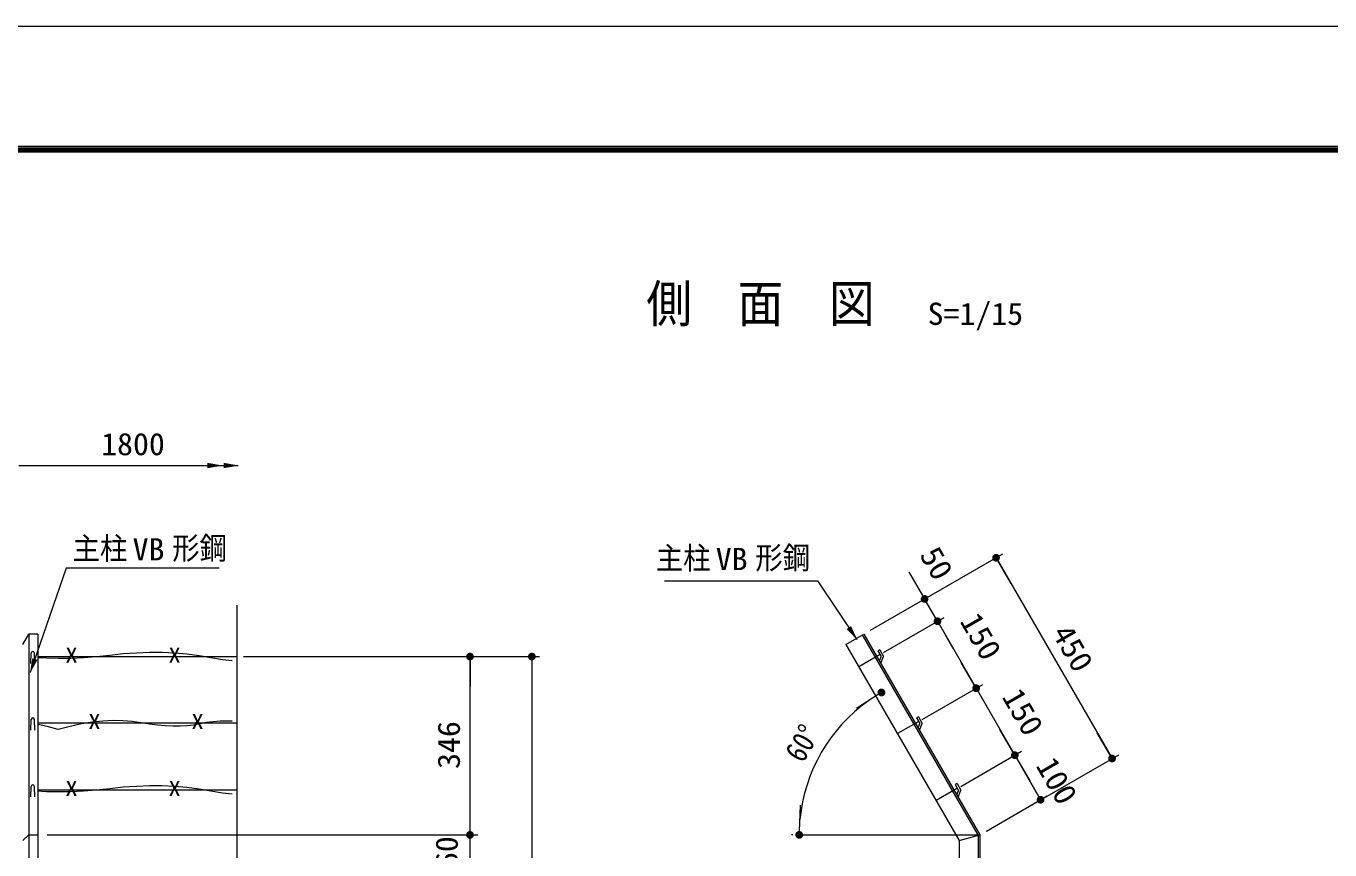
# Model space of a CAD drawing. Units: millimetres at full size. Extents: x -4455 to 4455, y -3150 to 3150.
# Drawn here: x -1412 to 1117, y 1551 to 3150 of the extents above; entities that cross this region are included whole.
import ezdxf
from ezdxf.enums import TextEntityAlignment as Align

# ---------------------------------------------------------------- set-up
doc = ezdxf.new("R2010")
doc.units = ezdxf.units.MM
doc.header["$LTSCALE"] = 20
for name, color, linetype, lineweight in [('0-0_1部材', 3, 'Continuous', 18), ('0-1_6文字', 3, 'Continuous', 18), ('0-2_5寸法', 1, 'Continuous', 18), ('0-3_SUNPOU', 1, 'Continuous', 18), ('0-E_0', 3, 'Continuous', 18), ('1-0_D-TTL', 7, 'Continuous', 18)]:
    doc.layers.add(name, color=color, linetype=linetype, lineweight=lineweight)
doc.styles.add('ＭＳ ゴシック', font='')
doc.styles.get('ＭＳ ゴシック').set_extended_font_data('MS Gothic')

# ---------------------------------------------------------------- blocks, each defined once
blk = doc.blocks.new('M1')
at = {"layer": '0-3_SUNPOU'}
blk.add_line((-5, 0), (-38.58, 0), dxfattribs=at)
for points in [[(0, 0), (-5, 0), (-4.96, 0.63)], [(0, 0), (-4.96, -0.63), (-5, 0)], [(0, 0), (-4.96, 0.63), (-4.84, 1.24)], [(0, 0), (-4.84, -1.24), (-4.96, -0.63)], [(0, 0), (-4.84, 1.24), (-4.65, 1.84)], [(0, 0), (-4.65, -1.84), (-4.84, -1.24)], [(0, 0), (-4.65, 1.84), (-4.38, 2.41)], [(0, 0), (-4.38, -2.41), (-4.65, -1.84)], [(0, 0), (-4.38, 2.41), (-4.05, 2.94)], [(0, 0), (-4.05, -2.94), (-4.38, -2.41)], [(0, 0), (-4.05, 2.94), (-3.64, 3.42)], [(0, 0), (-3.64, -3.42), (-4.05, -2.94)], [(0, 0), (-3.64, 3.42), (-3.19, 3.85)], [(0, 0), (-3.19, -3.85), (-3.64, -3.42)], [(0, 0), (-3.19, 3.85), (-2.68, 4.22)], [(0, 0), (-2.68, -4.22), (-3.19, -3.85)], [(0, 0), (-2.68, 4.22), (-2.13, 4.52)], [(0, 0), (-2.13, -4.52), (-2.68, -4.22)], [(0, 0), (-2.13, 4.52), (-1.55, 4.76)], [(0, 0), (-1.55, -4.76), (-2.13, -4.52)], [(0, 0), (-1.55, 4.76), (-0.94, 4.91)], [(0, 0), (-0.94, -4.91), (-1.55, -4.76)], [(0, 0), (-0.94, 4.91), (-0.31, 4.99)], [(0, 0), (-0.31, -4.99), (-0.94, -4.91)], [(0, 0), (-0.31, 4.99), (0.31, 4.99)], [(0, 0), (0.31, -4.99), (-0.31, -4.99)], [(0, 0), (0.31, 4.99), (0.94, 4.91)], [(0, 0), (0.94, 4.91), (1.55, 4.76)], [(0, 0), (1.55, 4.76), (2.13, 4.52)], [(0, 0), (2.13, 4.52), (2.68, 4.22)], [(0, 0), (2.68, 4.22), (3.19, 3.85)], [(0, 0), (3.19, 3.85), (3.64, 3.42)], [(0, 0), (3.64, 3.42), (4.05, 2.94)], [(0, 0), (4.05, 2.94), (4.38, 2.41)], [(0, 0), (4.38, 2.41), (4.65, 1.84)], [(0, 0), (4.65, 1.84), (4.84, 1.24)], [(0, 0), (4.84, 1.24), (4.96, 0.63)], [(0, 0), (4.96, 0.63), (5, 0)], [(0, 0), (0.94, -4.91), (0.31, -4.99)], [(0, 0), (1.55, -4.76), (0.94, -4.91)], [(0, 0), (2.13, -4.52), (1.55, -4.76)], [(0, 0), (2.68, -4.22), (2.13, -4.52)], [(0, 0), (3.19, -3.85), (2.68, -4.22)], [(0, 0), (3.64, -3.42), (3.19, -3.85)], [(0, 0), (4.05, -2.94), (3.64, -3.42)], [(0, 0), (4.38, -2.41), (4.05, -2.94)], [(0, 0), (4.65, -1.84), (4.38, -2.41)], [(0, 0), (4.84, -1.24), (4.65, -1.84)], [(0, 0), (4.96, -0.63), (4.84, -1.24)], [(0, 0), (5, 0), (4.96, -0.63)]]:
    blk.add_solid(points, dxfattribs=at)

msp = doc.modelspace()

# ---------------------------------------------------------------- linework, layer by layer
at = {"layer": '0-0_1部材', "color": 1}
for p, q in [((316.01, 2064.41), (301.01, 2090.39)), ((226.08, 1977.85), (344, 2045.93)), ((356.01, 1995.13), (331.01, 2038.43)), ((251.08, 1934.55), (369, 2002.63)), ((251.08, 1934.55), (369, 2002.63)), ((356.01, 1995.13), (431.01, 1865.23)), ((371.01, 1969.15), (386.01, 1943.17)), ((-1389.14, 1926.64), (-1002.32, 1926.64)), ((244.55, 1930.78), (203.45, 1907.05)), ((326.08, 1804.65), (444, 1872.73)), ((326.08, 1804.65), (444, 1872.73)), ((431.01, 1865.23), (506.01, 1735.32)), ((-1389.14, 1797.79), (-1002.32, 1797.79)), ((319.55, 1800.88), (278.45, 1777.15)), ((401.08, 1674.74), (519, 1742.82)), ((401.08, 1674.74), (519, 1742.82)), ((506.01, 1735.32), (556.01, 1648.72)), ((394.55, 1670.97), (353.45, 1647.24)), ((-1389.14, 1667.88), (-1002.32, 1667.88)), ((451.08, 1588.14), (569, 1656.22))]:
    msp.add_line(p, q, dxfattribs=at)
at = {"layer": '0-0_1部材', "color": 4}
msp.add_line((-1002.32, 661.79), (-1002.32, 2026.63), dxfattribs=at)
at = {"layer": '0-0_1部材', "color": 7}
for p, q in [((-1418.14, 1950.35), (-1406.64, 1970.35)), ((-1389.14, 1970.35), (-1406.64, 1970.35)), ((-1389.14, 1970.35), (-1389.14, -579.36)), ((178.45, 1950.35), (398.09, 1569.92)), ((210.06, 1968.6), (434.59, 1579.7)), ((243.34, 1917.96), (246.92, 1926.68)), ((243.88, 1939.94), (251.37, 1926.98)), ((245.87, 1913.58), (251.37, 1926.98)), ((318.88, 1810.04), (315.42, 1808.04)), ((315.42, 1808.04), (321.92, 1796.78)), ((318.34, 1788.05), (321.92, 1796.78)), ((318.88, 1810.04), (326.37, 1797.08)), ((320.87, 1783.68), (326.37, 1797.08)), ((393.88, 1680.13), (401.37, 1667.17)), ((393.34, 1658.15), (396.92, 1666.88)), ((395.87, 1653.77), (401.37, 1667.17)), ((-1418.14, 1569.92), (-1406.64, 1580.64)), ((-1406.64, 1580.64), (-1389.14, 1580.64)), ((398.09, 1569.92), (438.09, 1580.64)), ((398.09, 1569.92), (398.09, -579.36)), ((434.59, 1579.7), (434.59, -579.36)), ((438.09, 1580.64), (438.09, -579.36))]:
    msp.add_line(p, q, dxfattribs=at)
at = {"layer": '0-0_1部材'}
msp.add_line((-1406.64, 1970.35), (-1406.64, -579.36), dxfattribs=at)
at = {"layer": '0-0_1部材', "color": 7}
for points in [[(178.45, 1950.35), (213.09, 1970.35), (438.09, 1580.64)], [(243.88, 1939.94), (240.42, 1937.94), (246.92, 1926.68)], [(393.88, 1680.13), (390.42, 1678.13), (396.92, 1666.88)]]:
    msp.add_lwpolyline(points, dxfattribs=at)
at = {"layer": '0-0_1部材', "color": 1}
for points in [[(-1389.14, 1924.99), (-1372.01, 1923.89), (-1348.84, 1923.3), (-1325, 1923.57), (-1300.47, 1924.69), (-1275.27, 1926.68), (-1249.39, 1929.52), (-1223.39, 1932.32), (-1197.81, 1934.15), (-1172.66, 1935.03), (-1147.94, 1934.95), (-1123.64, 1933.91), (-1099.77, 1931.91), (-1076.33, 1928.96), (-1053.31, 1925.04), (-1030.74, 1921.22), (-1011.93, 1918.95)], [(-1011.93, 1801.35), (-1020.76, 1801.55), (-1035.19, 1801.21), (-1048.94, 1800.2), (-1062.02, 1798.52), (-1074.42, 1796.17), (-1086.77, 1793.85), (-1099.68, 1792.27), (-1113.16, 1791.42), (-1127.19, 1791.31), (-1141.78, 1791.94), (-1156.94, 1793.31), (-1172.65, 1795.41), (-1188.93, 1798.25), (-1205.93, 1800.86), (-1223.82, 1802.26), (-1242.59, 1802.46), (-1262.26, 1801.46), (-1282.82, 1799.25), (-1304.26, 1795.84), (-1326.59, 1791.23), (-1349.81, 1785.41)], [(-1349.81, 1785.41), (-1368.16, 1790.43), (-1385.15, 1794.39), (-1389.14, 1795.13)], [(-1389.14, 1666.23), (-1372.01, 1665.13), (-1348.84, 1664.54), (-1325, 1664.81), (-1300.47, 1665.94), (-1275.27, 1667.92), (-1249.39, 1670.77), (-1223.39, 1673.56), (-1197.81, 1675.4), (-1172.66, 1676.28), (-1147.94, 1676.19), (-1123.64, 1675.16), (-1099.77, 1673.16), (-1076.33, 1670.2), (-1053.31, 1666.29), (-1030.74, 1662.47), (-1011.93, 1660.2)]]:
    msp.add_lwpolyline(points, dxfattribs=at)
at = {"layer": '0-1_6文字', "color": 7}
for points in [[(-1037.55, 2098.04), (-1333.83, 2098.04), (-1403.86, 1895.45)], [(-173.57, 2073.58), (123.01, 2073.58), (199.79, 1959.76)]]:
    msp.add_lwpolyline(points, dxfattribs=at)
for points in [[(200.91, 1958.1), (179.81, 1980.06), (188.45, 1985.88)], [(-1404.51, 1893.56), (-1399.64, 1923.62), (-1389.79, 1920.22)]]:
    msp.add_solid(points, dxfattribs=at)
at = {"layer": '0-2_5寸法'}
for p, q in [((-1425.64, 2297.37), (-1032.34, 2297.37)), ((-1061.29, 2297.37), (-1000.8, 2297.37)), ((226.08, 1977.85), (482.57, 2125.93)), ((469.57, 2118.43), (694.57, 1728.72)), ((-989.78, 1926.64), (-415.75, 1926.64)), ((-987.32, 1926.64), (-535.75, 1926.64)), ((-550.75, 1580.64), (-550.75, 1926.64)), ((-430.75, 1926.64), (-430.75, -279.36)), ((451.08, 1588.14), (707.57, 1736.22)), ((-550.75, 1610.64), (-550.75, 1640.64)), ((-1370.99, 1580.64), (-535.75, 1580.64)), ((-1370.99, 1580.64), (-535.75, 1580.64)), ((-550.75, 1520.64), (-550.75, 1580.64)), ((75.61, 1580.64), (72.77, 1580.64)), ((90.61, 1580.64), (438.09, 1580.64))]:
    msp.add_line(p, q, dxfattribs=at)
msp.add_arc((406.91, 1580.64), 319.14, 125.38795, 174.61205, dxfattribs=at)
for points in [[(-1030.34, 2297.37), (-1060.34, 2292.16), (-1060.34, 2302.58)], [(-998.8, 2297.37), (-1028.8, 2292.16), (-1028.8, 2302.58)]]:
    msp.add_solid(points, dxfattribs=at)
at = {"layer": '0-E_0'}
for p, q in [((-1402.39, 1913.02), (-1401.64, 1933.52)), ((-1394.89, 1913.02), (-1395.64, 1933.52)), ((-1402.39, 1784.16), (-1401.64, 1804.66)), ((-1394.89, 1784.16), (-1395.64, 1804.66)), ((-1402.39, 1654.26), (-1401.64, 1674.76)), ((-1394.89, 1654.26), (-1395.64, 1674.76))]:
    msp.add_line(p, q, dxfattribs=at)
for centre in [(-1398.64, 1933.52), (-1398.64, 1804.66), (-1398.64, 1674.76)]:
    msp.add_arc(centre, 3, 0, 180, dxfattribs=at)
at = {"layer": '1-0_D-TTL', "color": 2}
msp.add_lwpolyline([(-4454.98, 3150.19), (4454.72, 3150.19), (4454.72, -3150.24), (-4454.98, -3150.24)], close=True, dxfattribs=at)
at = {"layer": '1-0_D-TTL'}
for points in [[(-4168.59, 2916.84), (4168.34, 2916.84), (4168.34, -2916.89), (-4168.59, -2916.89)], [(-4165.94, 2914.19), (4165.68, 2914.19), (4165.68, -2914.24), (-4165.94, -2914.24)], [(-4163.29, 2911.54), (4163.03, 2911.54), (4163.03, -2911.59), (-4163.29, -2911.59)], [(-4160.64, 2908.88), (4160.38, 2908.88), (4160.38, -2908.94), (-4160.64, -2908.94)], [(-4157.99, 2906.23), (4157.73, 2906.23), (4157.73, -2906.28), (-4157.99, -2906.28)]]:
    msp.add_lwpolyline(points, close=True, dxfattribs=at)

# ---------------------------------------------------------------- block references
at = {"layer": '0-0_1部材', "xscale": 1.5, "yscale": 1.5}
for p, rotation in [((331.01, 2038.43), 300), ((356.01, 1995.13), 120), ((356.01, 1995.13), 120), ((431.01, 1865.23), 300), ((431.01, 1865.23), 120), ((506.01, 1735.32), 300), ((506.01, 1735.32), 120), ((556.01, 1648.72), 300)]:
    msp.add_blockref('M1', p, dxfattribs=dict(at, rotation=rotation))
at = {"layer": '0-2_5寸法', "xscale": 1.5, "yscale": 1.5}
for p, rotation in [((469.57, 2118.43), 120), ((-550.75, 1926.64), 90), ((-430.75, 1926.64), 90), ((247.34, 1857.02), 32.69398), ((694.57, 1728.72), 300), ((-550.75, 1580.64), 270), ((-550.75, 1580.64), 270), ((87.77, 1580.64), 267.30602)]:
    msp.add_blockref('M1', p, dxfattribs=dict(at, rotation=rotation))

# ---------------------------------------------------------------- texts
at = {"layer": '0-0_1部材', "style": 'ＭＳ ゴシック', "width": 1.05}
for s, p in [('50', (308.96, 2117.44)), ('150', (387.17, 1988.91)), ('150', (468.66, 1842.27)), ('100', (534.53, 1708.7))]:
    msp.add_text(s, height=43.26, rotation=300, dxfattribs=at).set_placement(p, align=Align.BOTTOM_LEFT)
at = {"layer": '0-0_1部材', "color": 1, "style": 'ＭＳ ゴシック', "width": 1.2}
for p in [(-1335.46, 1906.36), (-1135.46, 1906.36), (-1290.95, 1777.51), (-1090.95, 1777.51), (-1335.46, 1647.61), (-1135.46, 1647.61)]:
    msp.add_text('X', height=28.89, dxfattribs=at).set_placement(p, align=Align.BOTTOM_LEFT)
at = {"layer": '0-1_6文字', "color": 7, "style": 'ＭＳ ゴシック', "width": 0.9}
msp.add_text('側\u3000面\u3000図', height=72.14, dxfattribs=at).set_placement((-208.79, 2553.78), align=Align.BOTTOM_LEFT)
at = {"layer": '0-1_6文字', "style": 'ＭＳ ゴシック'}
for s, width, p in [('S=1/15', 1.05, (336.8, 2557.23)), ('主柱', 0.9, (-1321.55, 2101.96)), ('VB', 1.05, (-1205.15, 2100.15)), ('形鋼', 0.9, (-1128.47, 2102.4)), ('主柱', 0.9, (-190.45, 2083.2)), ('VB', 1.05, (-74.05, 2081.39)), ('形鋼', 0.9, (2.63, 2083.64))]:
    msp.add_text(s, height=43.26, dxfattribs=dict(at, width=width)).set_placement(p, align=Align.BOTTOM_LEFT)
at = {"layer": '0-2_5寸法', "color": 3, "style": 'ＭＳ ゴシック', "width": 1.05}
msp.add_text('1800', height=43.26, dxfattribs=at).set_placement((-1266.23, 2304.46), align=Align.BOTTOM_LEFT)
at = {"layer": '0-2_5寸法', "color": 3, "style": 'ＭＳ ゴシック'}
for s, height, rotation, width, p in [('450', 43.26, 300, 1.05, (565.35, 1965.88)), ('346', 43.26, 90, 1.05, (-557.42, 1708.64)), ('60°', 43.3, 60, 0.85, (106.38, 1711.72)), ('60', 43.26, 90, 1.05, (-561.38, 1516.27))]:
    msp.add_text(s, height=height, rotation=rotation, dxfattribs=dict(at, width=width)).set_placement(p, align=Align.BOTTOM_LEFT)

doc.saveas('drawing.dxf')
